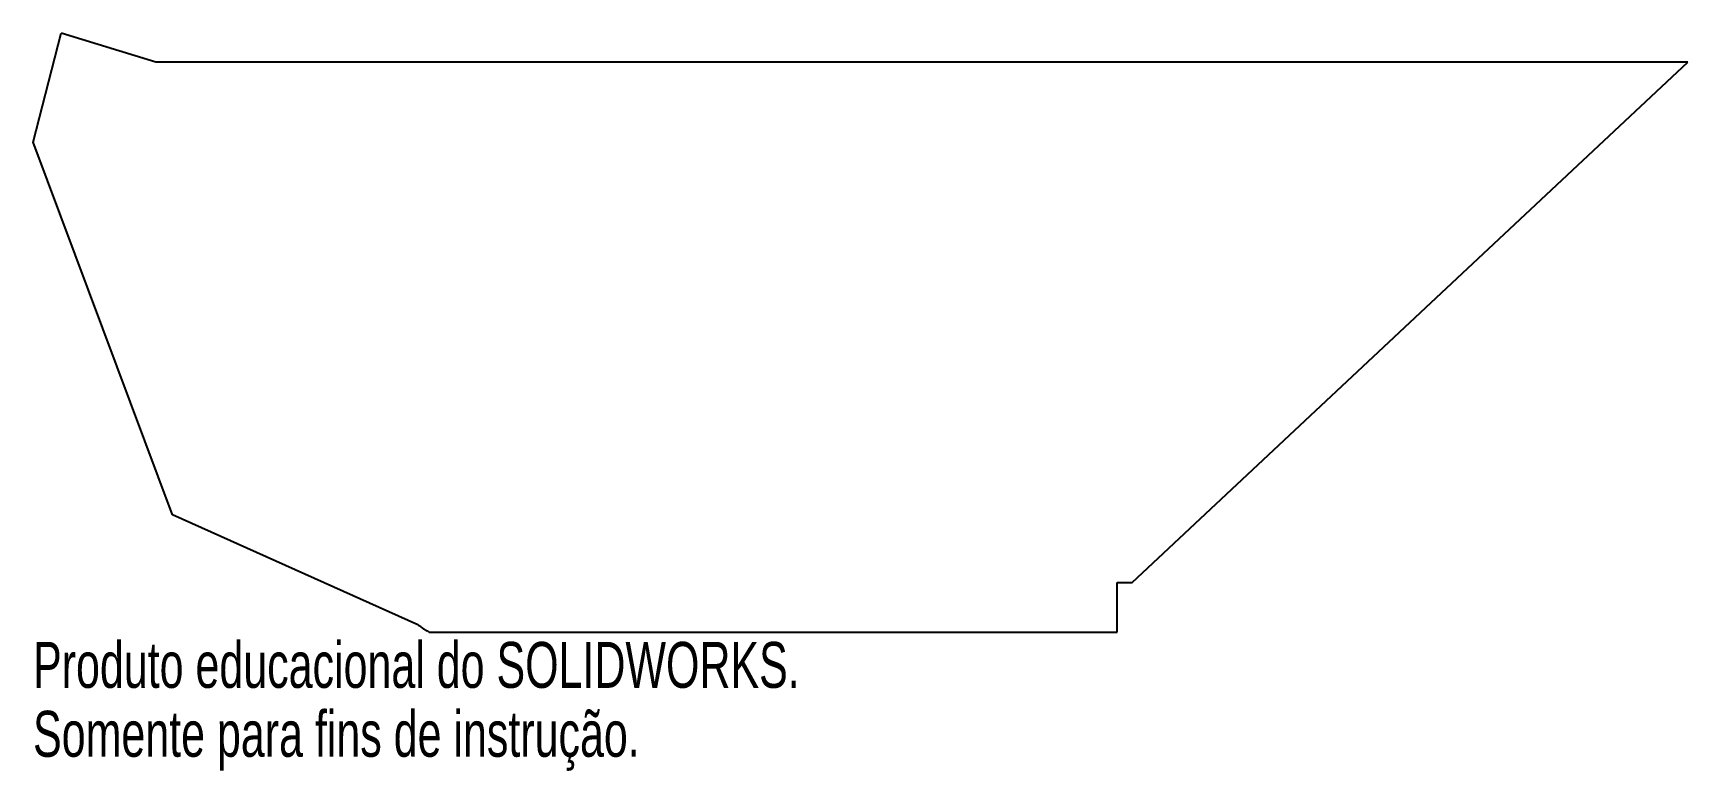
# Model space of a CAD drawing. Header units: millimetres. Extents: x -60 to 115, y -45 to 33.
import ezdxf

# ---------------------------------------------------------------- set-up
doc = ezdxf.new("R2010")
doc.units = ezdxf.units.MM
doc.styles.add('SLDTEXTSTYLE0', font='TXT', dxfattribs={"width": 0.7})

msp = doc.modelspace()

# ---------------------------------------------------------------- linework, layer by layer
at = {"color": 7, "linetype": 'Continuous', "lineweight": 25}
for p, q in [((-59.52, 21.58), (-56.56, 33.05)), ((-46.58, 30), (-56.56, 33.05)), ((114.73, 30), (-46.58, 30)), ((56.23, -24.77), (114.73, 30)), ((-44.83, -17.64), (-59.52, 21.58)), ((-19, -29.22), (-44.83, -17.64)), ((54.63, -24.77), (56.23, -24.77)), ((54.63, -30), (54.63, -24.77)), ((-17.8, -30), (54.63, -30))]:
    msp.add_line(p, q, dxfattribs=at)
msp.add_open_spline([(-19, -29.22), (-18.88, -29.3), (-18.66, -29.46), (-18.33, -29.68), (-18.05, -29.85), (-17.88, -29.95), (-17.8, -30)], degree=3, knots=[0, 0, 0, 0, 0.309164, 0.578788, 0.808998, 1, 1, 1, 1], dxfattribs=at)

# ---------------------------------------------------------------- texts
at = {"color": 7, "linetype": 'Continuous', "char_height": 4.8336, "attachment_point": 1, "style": 'SLDTEXTSTYLE0'}
for s, insert in [('Produto educacional do SOLIDWORKS.', (-59.52, -31.02)), ('Somente para fins de instrução.', (-59.52, -38.27))]:
    msp.add_mtext(s, dxfattribs=dict(at, insert=insert))

doc.saveas('drawing.dxf')
